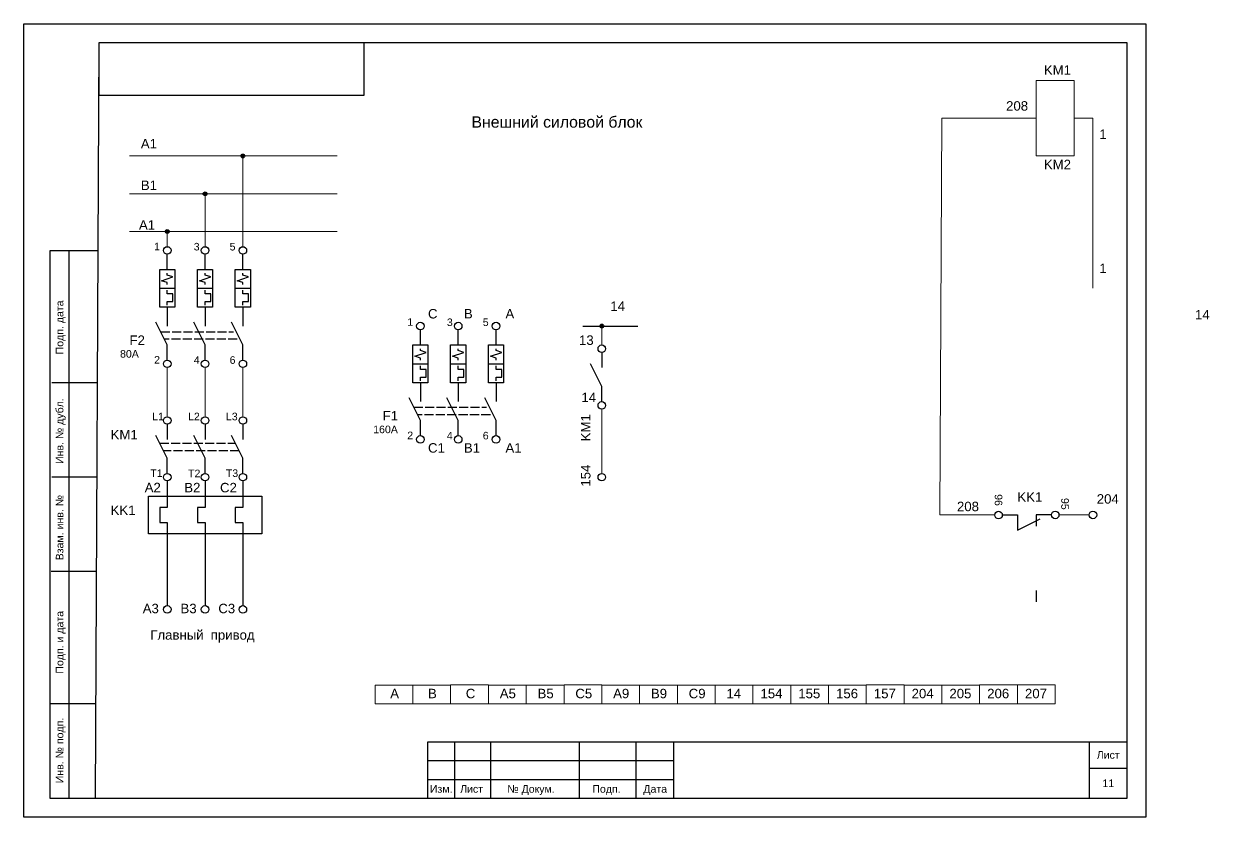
# Model space of a CAD drawing. Header units: millimetres. Extents: x 1674 to 4134, y 2914 to 4124.
# Drawn here: x 3317 to 3630.8, y 3290 to 3500 of the extents above; entities that cross this region are included whole.
import ezdxf

# ---------------------------------------------------------------- set-up
doc = ezdxf.new("R2010")
doc.units = ezdxf.units.MM
doc.linetypes.add('ACAD_ISO02W100', pattern=[15, 12, -3])
doc.layers.add('Аппаратура', color=7, linetype='Continuous', lineweight=20)
doc.layers.add('Рамки', color=7, linetype='Continuous', lineweight=25)
doc.styles.get("Standard").update_dxf_attribs({"font": 'arial.ttf'})

msp = doc.modelspace()

# ---------------------------------------------------------------- hatches: boundary and pattern name
h = msp.add_hatch(color=256)
h.dxf.hatch_style = 1
h.paths.add_polyline_path([(3375.5, 3465, 1), (3374.5, 3465, 1)])
h = msp.add_hatch(color=256)
h.dxf.hatch_style = 1
h.paths.add_polyline_path([(3365.5, 3455, 1), (3364.5, 3455, 1)])
h = msp.add_hatch(color=256)
h.dxf.hatch_style = 1
h.paths.add_polyline_path([(3355.5, 3445, 1), (3354.5, 3445, 1)])
h = msp.add_hatch(color=256)
h.dxf.hatch_style = 1
h.paths.add_polyline_path([(3470.5, 3420, 1), (3469.5, 3420, 1)])

# ---------------------------------------------------------------- linework, layer by layer
for p, q in [((3355, 3435), (3355, 3439)), ((3365, 3435), (3365, 3439)), ((3375, 3435), (3375, 3439)), ((3353.5, 3432), (3356.5, 3433)), ((3355, 3433.5), (3355, 3434)), ((3356.5, 3433), (3355, 3433.5)), ((3363.5, 3432), (3366.5, 3433)), ((3365, 3433.5), (3365, 3434)), ((3366.5, 3433), (3365, 3433.5)), ((3373.5, 3432), (3376.5, 3433)), ((3375, 3433.5), (3375, 3434)), ((3376.5, 3433), (3375, 3433.5)), ((3353, 3430), (3357, 3430)), ((3355, 3431.5), (3353.5, 3432)), ((3355, 3431), (3355, 3431.5)), ((3363, 3430), (3367, 3430)), ((3365, 3431.5), (3363.5, 3432)), ((3365, 3431), (3365, 3431.5)), ((3373, 3430), (3377, 3430)), ((3375, 3431.5), (3373.5, 3432)), ((3375, 3431), (3375, 3431.5)), ((3355, 3428.5), (3355, 3429.5)), ((3356.5, 3428.5), (3355, 3428.5)), ((3355, 3425.5), (3355, 3426.5)), ((3355, 3426.5), (3356.5, 3426.5)), ((3356.5, 3426.5), (3356.5, 3428.5)), ((3365, 3428.5), (3365, 3429.5)), ((3366.5, 3428.5), (3365, 3428.5)), ((3365, 3425.5), (3365, 3426.5)), ((3365, 3426.5), (3366.5, 3426.5)), ((3366.5, 3426.5), (3366.5, 3428.5)), ((3375, 3428.5), (3375, 3429.5)), ((3376.5, 3428.5), (3375, 3428.5)), ((3375, 3425.5), (3375, 3426.5)), ((3375, 3426.5), (3376.5, 3426.5)), ((3376.5, 3426.5), (3376.5, 3428.5)), ((3355, 3425), (3355, 3420)), ((3365, 3425), (3365, 3420)), ((3375, 3425), (3375, 3420)), ((3355, 3415), (3352, 3421)), ((3365, 3415), (3362, 3421)), ((3375, 3415), (3372, 3421)), ((3422, 3415), (3422, 3419)), ((3432, 3415), (3432, 3419)), ((3442, 3415), (3442, 3419)), ((3465, 3420), (3479.5, 3420)), ((3355, 3411), (3355, 3415)), ((3365, 3411), (3365, 3415)), ((3375, 3411), (3375, 3415)), ((3422, 3413.5), (3422, 3414)), ((3432, 3413.5), (3432, 3414)), ((3442, 3413.5), (3442, 3414)), ((3420.5, 3412), (3423.5, 3413)), ((3422, 3411.5), (3420.5, 3412)), ((3423.5, 3413), (3422, 3413.5)), ((3422, 3411), (3422, 3411.5)), ((3430.5, 3412), (3433.5, 3413)), ((3432, 3411.5), (3430.5, 3412)), ((3433.5, 3413), (3432, 3413.5)), ((3432, 3411), (3432, 3411.5)), ((3440.5, 3412), (3443.5, 3413)), ((3442, 3411.5), (3440.5, 3412)), ((3443.5, 3413), (3442, 3413.5)), ((3442, 3411), (3442, 3411.5)), ((3470, 3413), (3470, 3409)), ((3420, 3410), (3424, 3410)), ((3422, 3408.5), (3422, 3409.5)), ((3423.5, 3408.5), (3422, 3408.5)), ((3423.5, 3406.5), (3423.5, 3408.5)), ((3430, 3410), (3434, 3410)), ((3432, 3408.5), (3432, 3409.5)), ((3433.5, 3408.5), (3432, 3408.5)), ((3433.5, 3406.5), (3433.5, 3408.5)), ((3440, 3410), (3444, 3410)), ((3442, 3408.5), (3442, 3409.5)), ((3443.5, 3408.5), (3442, 3408.5)), ((3443.5, 3406.5), (3443.5, 3408.5)), ((3470, 3404), (3467, 3410)), ((3422, 3405.5), (3422, 3406.5)), ((3422, 3406.5), (3423.5, 3406.5)), ((3422, 3405), (3422, 3400)), ((3432, 3405.5), (3432, 3406.5)), ((3432, 3406.5), (3433.5, 3406.5)), ((3432, 3405), (3432, 3400)), ((3442, 3405.5), (3442, 3406.5)), ((3442, 3406.5), (3443.5, 3406.5)), ((3442, 3405), (3442, 3400)), ((3470, 3400), (3470, 3404)), ((3422, 3395), (3419, 3401)), ((3432, 3395), (3429, 3401)), ((3442, 3395), (3439, 3401)), ((3355, 3394), (3355, 3390)), ((3365, 3394), (3365, 3390)), ((3375, 3394), (3375, 3390)), ((3422, 3391), (3422, 3395)), ((3432, 3391), (3432, 3395)), ((3442, 3391), (3442, 3395)), ((3355, 3385), (3352, 3391)), ((3365, 3385), (3362, 3391)), ((3375, 3385), (3372, 3391)), ((3355, 3381), (3355, 3385)), ((3365, 3381), (3365, 3385)), ((3375, 3381), (3375, 3385)), ((3355, 3379), (3355, 3372)), ((3365, 3379), (3365, 3372)), ((3375, 3379), (3375, 3372)), ((3355, 3372), (3353, 3372)), ((3353, 3372), (3353, 3368)), ((3365, 3372), (3363, 3372)), ((3363, 3372), (3363, 3368)), ((3375, 3372), (3373, 3372)), ((3373, 3372), (3373, 3368)), ((3353, 3368), (3355, 3368)), ((3355, 3368), (3355, 3346)), ((3363, 3368), (3365, 3368)), ((3365, 3368), (3365, 3346)), ((3373, 3368), (3375, 3368)), ((3375, 3368), (3375, 3346)), ((3576, 3370), (3580, 3370)), ((3580, 3370), (3580, 3366)), ((3580, 3366), (3586, 3369)), ((3589, 3370), (3585, 3370)), ((3585, 3370), (3585, 3367)), ((3585, 3350), (3585, 3347))]:
    msp.add_line(p, q)
for points in [[(3353, 3425), (3353, 3435), (3357, 3435), (3357, 3425)], [(3363, 3425), (3363, 3435), (3367, 3435), (3367, 3425)], [(3373, 3425), (3373, 3435), (3377, 3435), (3377, 3425)], [(3420, 3405), (3420, 3415), (3424, 3415), (3424, 3405)], [(3430, 3405), (3430, 3415), (3434, 3415), (3434, 3405)], [(3440, 3405), (3440, 3415), (3444, 3415), (3444, 3405)], [(3350, 3375), (3380, 3375), (3380, 3365), (3350, 3365)]]:
    msp.add_lwpolyline(points, close=True)
at = {"linetype": 'ACAD_ISO02W100', "ltscale": 0.2}
for points in [[(3353.25, 3418.5), (3372.5, 3418.5)], [(3373.5, 3416.5), (3354.25, 3416.5)], [(3420.25, 3398.5), (3439.5, 3398.5)], [(3440.5, 3396.5), (3421.25, 3396.5)], [(3353, 3389), (3373, 3389)], [(3374, 3387), (3354, 3387)]]:
    msp.add_lwpolyline(points, dxfattribs=at)
for centre, radius in [((3375, 3465), 0.5), ((3365, 3455), 0.5), ((3355, 3445), 0.5), ((3355, 3440), 1), ((3365, 3440), 1), ((3375, 3440), 1), ((3422, 3420), 1), ((3432, 3420), 1), ((3442, 3420), 1), ((3470, 3420), 0.5), ((3470, 3414), 1), ((3355, 3410), 1), ((3365, 3410), 1), ((3375, 3410), 1), ((3470, 3399), 1), ((3355, 3395), 1), ((3365, 3395), 1), ((3375, 3395), 1), ((3422, 3390), 1), ((3432, 3390), 1), ((3442, 3390), 1), ((3355, 3380), 1), ((3365, 3380), 1), ((3375, 3380), 1), ((3470, 3380), 1), ((3575, 3369.98), 1), ((3590, 3370), 1), ((3600, 3370), 1), ((3355, 3345), 1), ((3365, 3345), 1), ((3375, 3345), 1)]:
    msp.add_circle(centre, radius)
at = {"layer": 'Аппаратура'}
for p, q in [((3559.5, 3370), (3560, 3475)), ((3560, 3475), (3575, 3475)), ((3585, 3475), (3575, 3475)), ((3595, 3475), (3600, 3475)), ((3600, 3475), (3600, 3430)), ((3345, 3465), (3400, 3465)), ((3375, 3441), (3375, 3465)), ((3345, 3455), (3400, 3455)), ((3365, 3441), (3365, 3455)), ((3345, 3445), (3400, 3445)), ((3355, 3441), (3355, 3445)), ((3470, 3415), (3470, 3419.5)), ((3355, 3409), (3355, 3396)), ((3365, 3409), (3365, 3396)), ((3375, 3409), (3375, 3396)), ((3470, 3398), (3470, 3381)), ((3574, 3370), (3559.5, 3370)), ((3591, 3370), (3599, 3370))]:
    msp.add_line(p, q, dxfattribs=at)
for points in [[(3595, 3485), (3595, 3465), (3585, 3465), (3585, 3485)], [(3410, 3325), (3420, 3325), (3420, 3320), (3410, 3320)], [(3420, 3325), (3430, 3325), (3430, 3320), (3420, 3320)], [(3430, 3325.03), (3440, 3325.03), (3440, 3320.03), (3430, 3320.03)], [(3440, 3325), (3450, 3325), (3450, 3320), (3440, 3320)], [(3450, 3325), (3460, 3325), (3460, 3320), (3450, 3320)], [(3460, 3325.03), (3470, 3325.03), (3470, 3320.03), (3460, 3320.03)], [(3470, 3325), (3480, 3325), (3480, 3320), (3470, 3320)], [(3480, 3325), (3490, 3325), (3490, 3320), (3480, 3320)], [(3490, 3325), (3500, 3325), (3500, 3320), (3490, 3320)], [(3500, 3325), (3510, 3325), (3510, 3320), (3500, 3320)], [(3510, 3325), (3520, 3325), (3520, 3320), (3510, 3320)], [(3520, 3325), (3530, 3325), (3530, 3320), (3520, 3320)], [(3530, 3325), (3540, 3325), (3540, 3320), (3530, 3320)], [(3540, 3325.03), (3550, 3325.03), (3550, 3320.03), (3540, 3320.03)], [(3550, 3325), (3560, 3325), (3560, 3320), (3550, 3320)], [(3560, 3325), (3570, 3325), (3570, 3320), (3560, 3320)], [(3570, 3325.03), (3580, 3325.03), (3580, 3320.03), (3570, 3320.03)], [(3580, 3325.05), (3590, 3325.05), (3590, 3320.05), (3580, 3320.05)]]:
    msp.add_lwpolyline(points, close=True, dxfattribs=at)
at = {"layer": 'Рамки'}
for p, q in [((3336, 3295), (3337, 3495)), ((3337, 3495), (3609, 3495)), ((3609, 3495), (3609, 3295)), ((3324, 3440), (3336.72, 3440)), ((3324, 3295), (3324, 3440)), ((3329, 3295), (3329, 3440)), ((3336.42, 3405), (3324.42, 3405)), ((3336.42, 3380), (3324.42, 3380)), ((3336.3, 3355), (3324.3, 3355)), ((3336.12, 3320), (3324.12, 3320)), ((3336.12, 3320), (3324.12, 3320)), ((3336.12, 3320), (3324.12, 3320)), ((3431, 3310), (3431, 3295)), ((3440.5, 3310), (3440.5, 3295)), ((3464, 3310), (3464, 3295)), ((3479, 3310), (3479, 3295)), ((3599, 3310), (3599, 3295)), ((3424, 3305), (3489, 3305)), ((3599, 3303), (3609, 3303)), ((3424, 3300), (3489, 3300)), ((3336, 3295), (3324, 3295)), ((3609, 3295), (3336, 3295))]:
    msp.add_line(p, q, dxfattribs=at)
for points in [[(3317, 3500), (3614, 3500), (3614, 3290), (3317, 3290)], [(3337, 3495), (3407, 3495), (3407, 3481), (3337, 3481)], [(3424, 3295), (3424, 3310), (3609, 3310), (3609, 3295)], [(3424, 3310), (3489, 3310), (3489, 3295), (3424, 3295)]]:
    msp.add_lwpolyline(points, close=True, dxfattribs=at)

# ---------------------------------------------------------------- texts
for s, height, p in [('KM1', 2.5, (3587, 3486.5)), ('208', 2.5, (3577, 3477)), ('Внешний силовой блок', 3, (3435.5, 3472.5)), ('1', 2.5, (3601.68, 3469.51)), ('A1', 2.5, (3348, 3467)), ('KM2', 2.5, (3587, 3461.5)), ('B1', 2.5, (3348, 3456)), ('A1', 2.5, (3347.5, 3445.5)), ('1', 2, (3351.52, 3440.06)), ('3', 2, (3362, 3440)), ('5', 2, (3371.5, 3440)), ('1', 2.5, (3601.68, 3434.01)), ('14', 2.5, (3472.25, 3424)), ('C', 2.5, (3424, 3422)), ('B', 2.5, (3433.5, 3422)), ('A', 2.5, (3444.5, 3422)), ('14', 2.5, (3627, 3421.75)), ('1', 2, (3418.52, 3420.06)), ('3', 2, (3429, 3420)), ('5', 2, (3438.5, 3420)), ('F2', 2.5, (3345, 3415)), ('13', 2.5, (3463.97, 3415.01)), ('80A', 2, (3342.5, 3411.64)), ('2', 2, (3351.52, 3410.06)), ('4', 2, (3362, 3410)), ('6', 2, (3371.5, 3410)), ('14', 2.5, (3464.62, 3399.88)), ('L1', 2, (3351.02, 3395.06)), ('L2', 2, (3360.5, 3395.06)), ('L3', 2, (3370.52, 3395.06)), ('F1', 2.5, (3412, 3395)), ('KM1', 2.5, (3340, 3390)), ('160A', 2, (3409.5, 3391.64)), ('2', 2, (3418.52, 3390.06)), ('4', 2, (3429, 3390)), ('6', 2, (3438.5, 3390)), ('C1', 2.5, (3424, 3386.5)), ('B1', 2.5, (3433.5, 3386.5)), ('A1', 2.5, (3444.5, 3386.5)), ('T1', 2, (3350.5, 3380.06)), ('T2', 2, (3360.5, 3380)), ('T3', 2, (3370.5, 3380.06)), ('A2', 2.5, (3349.02, 3376.01)), ('B2', 2.5, (3359.5, 3376)), ('C2', 2.5, (3368.96, 3375.99)), ('208', 2.5, (3564, 3371)), ('KK1', 2.5, (3580, 3373.5)), ('204', 2.5, (3601, 3373)), ('KK1', 2.5, (3340, 3370)), ('A3', 2.5, (3348.5, 3344)), ('B3', 2.5, (3358.5, 3344)), ('C3', 2.5, (3368.5, 3344)), ('Главный', 2.5, (3350.5, 3337)), ('привод', 2.5, (3366.5, 3337)), ('A', 2.5, (3414, 3321.5)), ('B', 2.5, (3424, 3321.5)), ('C', 2.5, (3434, 3321.5)), ('A5', 2.5, (3443, 3321.5)), ('B5', 2.5, (3453, 3321.5)), ('C5', 2.5, (3463, 3321.5)), ('A9', 2.5, (3473, 3321.5)), ('B9', 2.5, (3483, 3321.5)), ('C9', 2.5, (3493, 3321.5)), ('14', 2.5, (3503, 3321.5)), ('154', 2.5, (3512, 3321.5)), ('155', 2.5, (3522, 3321.5)), ('156', 2.5, (3532, 3321.5)), ('157', 2.5, (3542, 3321.5)), ('204', 2.5, (3552, 3321.5)), ('205', 2.5, (3562, 3321.5)), ('206', 2.5, (3572, 3321.5)), ('207', 2.5, (3582, 3321.5))]:
    msp.add_text(s, height=height).set_placement(p)
for s, height, rotation, p in [('KM1', 2.5, 90, (3467, 3389.5)), ('154', 2.5, 90, (3467, 3377.5)), ('96', 2, 270, (3574, 3375.5)), ('95', 2, 270, (3591.6, 3374.5))]:
    msp.add_text(s, height=height, rotation=rotation).set_placement(p)
for s, p in [('Подп. дата', (3327.5, 3412.5)), ('Инв. № дубл.', (3327.5, 3383.5)), ('Взам. инв. №', (3327.5, 3358)), ('Подп. и дата', (3327.5, 3328)), ('Инв. № подп.', (3327.5, 3299))]:
    msp.add_text(s, height=2, rotation=90, dxfattribs=at).set_placement(p)
for s, p in [('Лист', (3601, 3305.5)), ('Изм.', (3424.5, 3296.5)), ('Лист', (3432.5, 3296.5)), ('№ Докум.', (3445, 3296.5)), ('Подп.', (3467.5, 3296.5)), ('Дата', (3481, 3296.5)), ('11', (3602.5, 3298))]:
    msp.add_text(s, height=2, dxfattribs=at).set_placement(p)

doc.saveas('drawing.dxf')
